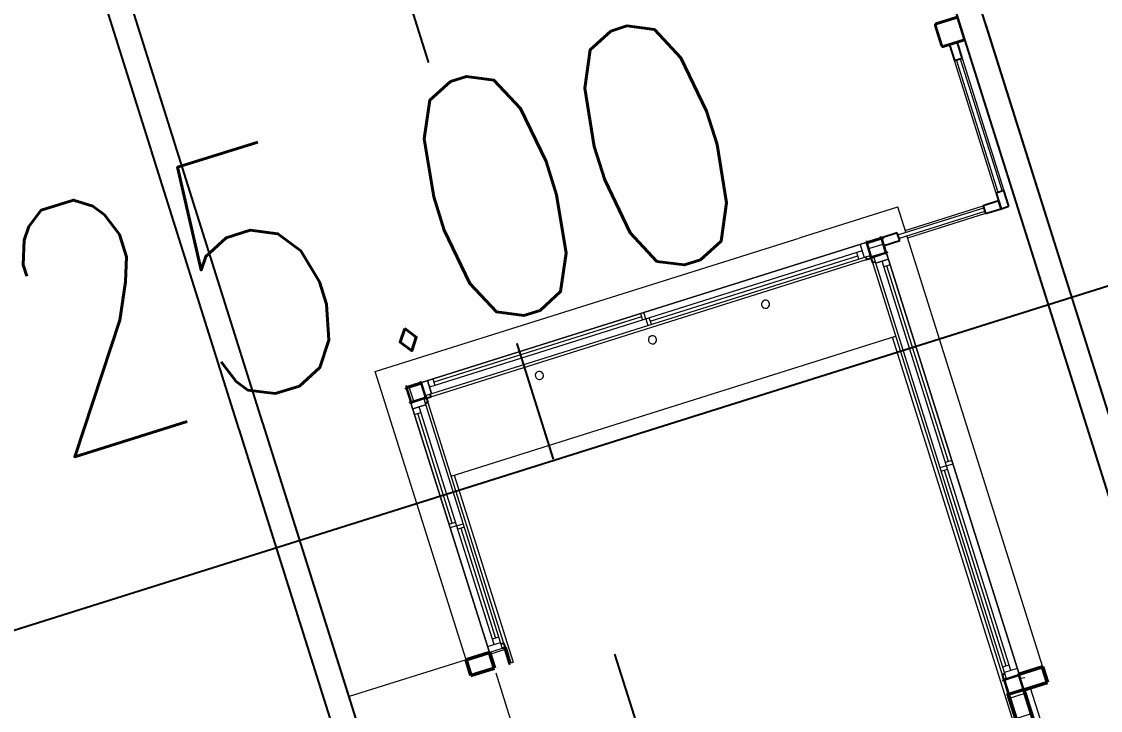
# Model space of a CAD drawing. Header units: metres. Extents: x 689715 to 690980, y 1005284 to 1006835.
# Drawn here: x 690792.26 to 690798.86, y 1005721.65 to 1005725.86 of the extents above; entities that cross this region are included whole.
import ezdxf

# ---------------------------------------------------------------- set-up
doc = ezdxf.new("R2010")
doc.units = ezdxf.units.M
doc.linetypes.add('CENTER', pattern=[2, 1.25, -0.25, 0.25, -0.25])
for name, color, linetype, lineweight in [('A-FLOR', 250, 'Continuous', 9), ('A-GENM', 13, 'Continuous', 9), ('A-GLAZ', 151, 'Continuous', 9), ('A-WALL', 250, 'Continuous', 9), ('A-WALL-PATT', 250, 'Continuous', 25), ('S-COLS', 6, 'Continuous', 25)]:
    doc.layers.add(name, color=color, linetype=linetype, lineweight=lineweight)
for name, color, linetype in [('C-CALLE-ACERA', 8, 'Continuous'), ('C-CALLE-DIM', 5, 'Continuous'), ('CALLES-CENTRO', 2, 'CENTER')]:
    doc.layers.add(name, color=color, linetype=linetype)
doc.styles.add('ESTANDAR 0.8', font='romans.shx', dxfattribs={"width": 0.8})
doc.dimstyles.new('RGIRO', dxfattribs={"dimtxt": 1.5, "dimasz": 1.5, "dimexe": 0.18, "dimexo": 0.06, "dimgap": 0.9, "dimtad": 1, "dimzin": 0, "dimdsep": 46, "dimtxsty": 'ESTANDAR 0.8', "dimcen": 0, "dimse1": 1, "dimse2": 1, "dimclrd": 9, "dimclre": 1, "dimclrt": 3, "dimadec": 0, "dimazin": 0, "dimtfac": 1, "dimtmove": 2, "dimatfit": 3, "dimfxl": 1, "dimtfill": 1, "dimtolj": 1, "dimtzin": 0, "dimarcsym": 2})

# ---------------------------------------------------------------- blocks, each defined once
blk = doc.blocks.new('*D192')
at = {"layer": 'C-CALLE-DIM', "color": 9, "lineweight": -2, "transparency": 16777216}
blk.add_line((690784.4248531511, 1005719.688426926), (690805.4083729223, 1005726.293513099), dxfattribs=at)
at = {"layer": 'C-CALLE-DIM', "color": 9, "transparency": 16777216}
for points in [[(690805.333310105, 1005726.531978135), (690805.4834357398, 1005726.055048062), (690806.839163139, 1005726.743890003)], [(690784.3497903338, 1005719.926891963), (690784.4999159685, 1005719.44996189), (690782.9940629344, 1005719.238050022)]]:
    blk.add_solid(points, dxfattribs=at)
at = {"layer": 'Defpoints', "color": 0, "transparency": 16777216}
for p in [(690806.839163139, 1005726.743890003), (690806.892043046, 1005726.575897255), (690783.0469428415, 1005719.070057275)]:
    blk.add_point(p, dxfattribs=at)
at = {"layer": 'C-CALLE-DIM', "color": 3, "transparency": 16777216, "insert": (690794.4211984421, 1005724.564839251), "char_height": 1.5, "attachment_point": 5, "rotation": 17.472695573194276, "style": 'ESTANDAR 0.8', "bg_fill": 3, "box_fill_scale": 1.1, "bg_fill_color": 256, "bg_fill_true_color": 13158600, "bg_fill_transparency": 0}
blk.add_mtext('\\A1;25.00', dxfattribs=at)
blk = doc.blocks.new('PV_VENTANA CORREDIZA - VENTANA DE 2_85 x 1_20-231412-PLANTA ARQUITECTONICA GARITAS FASE II y III')
at = {"layer": 'A-GLAZ'}
for p, q in [((1.425365830454672, 0.05), (-1.424634169545327, 0.05)), ((-1.424634169545327, 0.05), (-1.424634169545327, -0.03254999999902379)), ((-1.424634169545327, 0.05000000000097636), (1.425365830454673, 0.05000000000097636)), ((-1.386534169779908, -0.0325499999990238), (-1.386534169779908, 0.05000000000097635)), ((-1.386534169779908, 0.05000000000097636), (-1.386534169779908, -0.03254999999902379)), ((1.387265830467165, 0.008725000000971362), (-1.386534169779908, 0.008725000000971362)), ((-1.351609169545282, 0.05000000000097636), (-1.351609169545282, 0.008725000000971362)), ((-0.02185916954532734, 0.02936250000096875), (-1.351609169545282, 0.02936250000096875)), ((-0.02185916954532734, 0.05000000000097636), (-0.02185916954532734, 0.008725000000971362)), ((0.000365830454672653, 0.008725000000971362), (0.000365830454672653, 0.05000000000097636)), ((0.000365830454672653, 0.008725000000971362), (0.000365830454672653, -0.0325499999990238)), ((0.02259083045467268, -0.0325499999990238), (0.02259083045467268, 0.008725000000971362)), ((1.352340830454719, -0.0325499999990238), (1.352340830454719, 0.008725000000971362)), ((1.387265830467165, 0.05000000000097636), (1.387265830467165, -0.03254999999902379)), ((1.425365830454672, -0.03254999999902379), (1.425365830454672, 0.05)), ((-1.424634169545327, -0.03254999999902379), (1.425365830454672, -0.03254999999902379)), ((-1.424634169545327, -0.0325499999990238), (1.425365830454672, -0.0325499999990238)), ((-1.42463416929923, -0.03254999999902379), (1.425365830455645, -0.03254999999902379)), ((-1.396071869612577, -0.05), (1.396803530521923, -0.05)), ((0.02259083045467268, -0.0119124999990376), (1.352340830454719, -0.0119124999990376))]:
    blk.add_line(p, q, dxfattribs=at)
at = {"layer": 'A-GLAZ', "lineweight": 25}
for p, q in [((-1.424634169545327, -0.03254999999902417), (-1.424634169545327, -0.05)), ((-1.424634169545327, -0.05), (-1.396071869612577, -0.05)), ((-1.396071869612577, -0.05), (-1.396071869612577, -0.03254999999902417)), ((1.396803530521923, -0.03254999999902414), (1.396803530521923, -0.05)), ((1.396803530521923, -0.05), (1.425365830454672, -0.05)), ((1.425365830454672, -0.05), (1.425365830454672, -0.03254999999902415))]:
    blk.add_line(p, q, dxfattribs=at)
blk = doc.blocks.new('PV_VENTANA CORREDIZA - VENTANA DE 1_60 X 1_20-231457-PLANTA ARQUITECTONICA GARITAS FASE II y III')
at = {"layer": 'A-GLAZ', "lineweight": 25}
for p, q in [((-0.799634169545327, 0.05), (-0.7710718696125762, 0.05)), ((-0.799634169545327, 0.03254999999902417), (-0.799634169545327, 0.05)), ((-0.7710718696125762, 0.05), (-0.7710718696125762, 0.03254999999902417)), ((0.7718035305219217, 0.05), (0.8003658304546726, 0.05)), ((0.7718035305219217, 0.03254999999902417), (0.7718035305219217, 0.05)), ((0.8003658304546726, 0.05), (0.8003658304546726, 0.03254999999902417))]:
    blk.add_line(p, q, dxfattribs=at)
at = {"layer": 'A-GLAZ'}
for p, q in [((-0.7996341695453273, -0.05), (-0.7996341695453273, 0.03254999999902379)), ((-0.7996341695453273, 0.03254999999902379), (0.8003658304546724, 0.03254999999902379)), ((-0.7996341695453273, 0.0325499999990238), (0.8003658304546724, 0.0325499999990238)), ((-0.7996341692992297, 0.03254999999902379), (0.8003658304556447, 0.03254999999902379)), ((-0.771071869612576, 0.05), (0.7718035305219219, 0.05)), ((-0.7615341697799085, 0.0325499999990238), (-0.7615341697799085, -0.05000000000097635)), ((-0.7615341697799085, -0.05000000000097636), (-0.7615341697799085, 0.03254999999902379)), ((0.000365830454672653, -0.008725000000971362), (0.000365830454672653, 0.0325499999990238)), ((0.02259083045467268, 0.0325499999990238), (0.02259083045467268, -0.008725000000971362)), ((0.02259083045467268, 0.0119124999990376), (0.7273408304547184, 0.0119124999990376)), ((0.7273408304547184, 0.0325499999990238), (0.7273408304547184, -0.008725000000971362)), ((0.7622658304671645, -0.05000000000097636), (0.7622658304671645, 0.03254999999902379)), ((0.8003658304546724, 0.03254999999902379), (0.8003658304546724, -0.05)), ((0.8003658304546724, -0.05), (-0.7996341695453273, -0.05)), ((-0.7996341695453273, -0.05000000000097636), (0.8003658304546724, -0.05000000000097636)), ((0.7622658304671645, -0.008725000000971362), (-0.7615341697799086, -0.008725000000971362)), ((-0.7266091695452845, -0.05000000000097636), (-0.7266091695452845, -0.008725000000971362)), ((-0.02185916954532734, -0.02936250000096875), (-0.7266091695452845, -0.02936250000096875)), ((-0.02185916954532734, -0.05000000000097636), (-0.02185916954532734, -0.008725000000971362)), ((0.000365830454672653, -0.008725000000971362), (0.000365830454672653, -0.05000000000097636))]:
    blk.add_line(p, q, dxfattribs=at)
blk = doc.blocks.new('PV_VENTANA CORREDIZA - VENTANA DE 2_7 X 1_20-231463-PLANTA ARQUITECTONICA GARITAS FASE II y III')
at = {"layer": 'A-GLAZ'}
for p, q in [((1.350365830454672, 0.05), (-1.349634169545327, 0.05)), ((-1.349634169545327, 0.05), (-1.349634169545327, -0.03254999999902379)), ((-1.349634169545327, 0.05000000000097636), (1.350365830454673, 0.05000000000097636)), ((-1.311534169779909, -0.0325499999990238), (-1.311534169779909, 0.05000000000097635)), ((-1.311534169779909, 0.05000000000097636), (-1.311534169779909, -0.03254999999902379)), ((1.312265830467165, 0.008725000000971362), (-1.311534169779909, 0.008725000000971362)), ((-1.276609169545282, 0.05000000000097636), (-1.276609169545282, 0.008725000000971362)), ((-0.02185916954532734, 0.02936250000096875), (-1.276609169545282, 0.02936250000096875)), ((-0.02185916954532734, 0.05000000000097636), (-0.02185916954532734, 0.008725000000971362)), ((0.000365830454672653, 0.008725000000971362), (0.000365830454672653, 0.05000000000097636)), ((0.000365830454672653, 0.008725000000971362), (0.000365830454672653, -0.0325499999990238)), ((0.02259083045467268, -0.0325499999990238), (0.02259083045467268, 0.008725000000971362)), ((1.27734083045472, -0.0325499999990238), (1.27734083045472, 0.008725000000971362)), ((1.312265830467165, 0.05000000000097636), (1.312265830467165, -0.03254999999902379)), ((1.350365830454672, -0.03254999999902379), (1.350365830454672, 0.05)), ((-1.349634169545327, -0.03254999999902379), (1.350365830454672, -0.03254999999902379)), ((-1.349634169545327, -0.0325499999990238), (1.350365830454672, -0.0325499999990238)), ((-1.34963416929923, -0.03254999999902379), (1.350365830455645, -0.03254999999902379)), ((-1.321071869612577, -0.05), (1.321803530521922, -0.05)), ((0.02259083045467268, -0.0119124999990376), (1.27734083045472, -0.0119124999990376))]:
    blk.add_line(p, q, dxfattribs=at)
at = {"layer": 'A-GLAZ', "lineweight": 25}
for p, q in [((-1.349634169545327, -0.0325499999990236), (-1.349634169545327, -0.05)), ((-1.349634169545327, -0.05), (-1.321071869612577, -0.05)), ((-1.321071869612577, -0.05), (-1.321071869612577, -0.0325499999990236)), ((1.321803530521922, -0.0325499999990236), (1.321803530521922, -0.05)), ((1.321803530521922, -0.05), (1.350365830454672, -0.05)), ((1.350365830454672, -0.05), (1.350365830454672, -0.0325499999990236))]:
    blk.add_line(p, q, dxfattribs=at)
blk = doc.blocks.new('SHS-Square Hollow Section-Column - TUBO DE 4_-210019-PLANTA ARQUITECTONICA GARITAS FASE II y III')
at = {"layer": 'S-COLS', "lineweight": 18}
h = blk.add_hatch(dxfattribs=at)
h.set_pattern_fill('FP_11', color=256, style=0, pattern_type=2)
h.set_pattern_definition([(45, (447.542, 932.888), (-0.185969083452062, 0.185969083452062), []), (45, (447.542, 933.169), (-0.185969083452062, 0.185969083452062), [])])
h.paths.add_polyline_path([(-0.04000000000050202, -0.05000000000086359), (0.03999999999949279, -0.05000000000086359), (0.04707106781135765, -0.04707106781272639), (0.04999999999949484, -0.04000000000086153), (0.04999999999949484, 0.03999999999913977), (0.04707106781136198, 0.04707106781100463), (0.03999999999949712, 0.0499999999991375), (-0.04000000000050202, 0.0499999999991375), (-0.04707106781237121, 0.04707106781100463), (-0.05000000000050408, 0.03999999999913977), (-0.05000000000050408, -0.04000000000086153), (-0.04707106781237121, -0.04707106781272639)], flags=0)
h.paths.add_polyline_path([(-0.04000000000050202, -0.04500000000086473), (-0.04353553390643661, -0.04353553390679613), (-0.04500000000050521, -0.04000000000086153), (-0.04500000000050521, 0.03999999999913977), (-0.04353553390643661, 0.04353553390507004), (-0.04000000000050202, 0.04499999999913864), (0.03999999999949712, 0.04499999999913864), (0.04353553390542739, 0.04353553390507004), (0.04499999999949598, 0.03999999999913977), (0.04499999999949598, -0.0400000000008637), (0.04353553390542739, -0.04353553390679613), (0.03999999999949712, -0.04500000000086473), (0.02267766387197264, -0.04500000000086473)], flags=0)
at = {"layer": 'S-COLS'}
for p, q in [((-0.04999999999999846, 0.04000000000000181), (-0.04999999999999795, -0.03999999999999949)), ((-0.04499999999999999, -0.0399999999999985), (-0.04500000000000003, 0.03999999999999986)), ((0.04000000000000285, 0.05000000000000024), (-0.04, 0.04999999999999972)), ((-0.04000000000000004, 0.04499999999999991), (0.04000000000000301, 0.04500000000000037)), ((0.04500000000000019, 0.04000000000000321), (0.04499999999999998, -0.04000000000000165)), ((0.04000000000000153, -0.04500000000000009), (-0.0399999999999987, -0.04499999999999979))]:
    blk.add_line(p, q, dxfattribs=at)
for centre, radius, start, end in [((-0.04, 0.04000000000000178), 0.00999999999999793, 89.99999999999994, 179.9999999999999), ((-0.04, 0.03999999999999988), 0.005000000000000019, 90.00000000000072, 180.0000000000002), ((0.04000000000000277, 0.04000000000000317), 0.009999999999997207, 359.9999999999989, 89.99999999999926), ((0.04000000000000301, 0.04000000000000321), 0.00499999999999717, 2.798888119687895e-13, 90.00000000000006), ((-0.03999999999999817, -0.03999999999999952), 0.009999999999999783, 179.9999999999998, 269.9999999999993), ((-0.0399999999999987, -0.0399999999999985), 0.005000000000001303, 180, 269.9999999999998), ((0.04000000000000153, -0.04000000000000165), 0.004999999999998442, 269.9999999999995, 359.9999999999996), ((0.03999999999999736, -0.03999999999999734), 0.01000000000000216, 269.9999999999988, 359.9999999999992)]:
    blk.add_arc(centre, radius, start, end, dxfattribs=at)
blk = doc.blocks.new('SHS-Square Hollow Section-Column - TUBO DE 4_-210020-PLANTA ARQUITECTONICA GARITAS FASE II y III')
at = {"layer": 'S-COLS', "lineweight": 18}
h = blk.add_hatch(dxfattribs=at)
h.set_pattern_fill('FP_12', color=256, style=0, pattern_type=2)
h.set_pattern_definition([(45, (444.592, 932.888), (-0.185969083452062, 0.185969083452062), []), (45, (444.592, 933.169), (-0.185969083452062, 0.185969083452062), [])])
h.paths.add_polyline_path([(-0.03254999999929956, -0.05000000000084193), (0.03999999999947979, -0.05000000000084193), (0.04707106781134465, -0.04707106781270474), (0.04999999999948185, -0.04000000000083988), (0.04999999999948185, 0.03999999999916143), (0.04707106781134899, 0.0470710678110263), (0.03999999999948412, 0.04999999999915915), (-0.04000000000051501, 0.04999999999915915), (-0.04707106781238421, 0.0470710678110263), (-0.05000000000051708, 0.03999999999916143), (-0.05000000000051708, -0.04000000000083988), (-0.04707106781238421, -0.04707106781270474), (-0.04000000000051501, -0.05000000000084193)], flags=0)
h.paths.add_polyline_path([(-0.04000000000051501, -0.04500000000084307), (-0.04353553390644961, -0.04353553390677447), (-0.04500000000051821, -0.04000000000083988), (-0.04500000000051821, 0.03999999999916143), (-0.04353553390644961, 0.0435355339050917), (-0.04000000000051501, 0.0449999999991603), (0.03999999999948412, 0.0449999999991603), (0.04353553390541439, 0.0435355339050917), (0.04499999999948299, 0.03999999999916143), (0.04499999999948299, -0.04000000000084204), (0.04353553390541439, -0.04353553390677447), (0.03999999999948412, -0.04500000000084307), (-0.03254999999929956, -0.04500000000084307)], flags=0)
at = {"layer": 'S-COLS'}
for p, q in [((-0.04499999999999999, -0.0399999999999985), (-0.04500000000000003, 0.03999999999999986)), ((0.04000000000000285, 0.05000000000000024), (-0.04, 0.04999999999999972)), ((-0.04000000000000004, 0.04499999999999991), (0.04000000000000301, 0.04500000000000037)), ((0.04500000000000019, 0.04000000000000321), (0.04499999999999998, -0.04000000000000165)), ((0.04999999999999983, -0.03999999999999735), (0.04999999999999996, 0.04000000000000304)), ((0.04000000000000153, -0.04500000000000009), (-0.0399999999999987, -0.04499999999999979))]:
    blk.add_line(p, q, dxfattribs=at)
for centre, radius, start, end in [((-0.04, 0.04000000000000178), 0.00999999999999793, 89.99999999999994, 179.9999999999999), ((-0.04, 0.03999999999999988), 0.005000000000000019, 90.00000000000072, 180.0000000000002), ((0.04000000000000277, 0.04000000000000317), 0.009999999999997207, 359.9999999999989, 89.99999999999926), ((0.04000000000000301, 0.04000000000000321), 0.00499999999999717, 3.62583233686841e-13, 90.00000000000006), ((-0.03999999999999817, -0.03999999999999952), 0.00999999999999979, 179.9999999999997, 269.9999999999994), ((-0.0399999999999987, -0.0399999999999985), 0.005000000000001303, 180, 269.9999999999998), ((0.04000000000000153, -0.04000000000000165), 0.004999999999998442, 269.9999999999995, 359.9999999999996), ((0.03999999999999736, -0.03999999999999734), 0.01000000000000216, 269.9999999999988, 359.9999999999992)]:
    blk.add_arc(centre, radius, start, end, dxfattribs=at)
blk = doc.blocks.new('SHS-Square Hollow Section-Column - TUBO DE 4_-V2-PLANTA ARQUITECTONICA GARITAS FASE II y III')
at = {"layer": 'S-COLS', "lineweight": 18}
h = blk.add_hatch(dxfattribs=at)
h.set_pattern_fill('FP_13', color=256, style=0, pattern_type=2)
h.set_pattern_definition([(45, (444.592, 935.688), (-0.185969083452062, 0.185969083452062), []), (45, (444.592, 935.9689999999999), (-0.185969083452062, 0.185969083452062), [])])
h.paths.add_polyline_path([(-0.04000000000049336, -0.05000000000080945), (0.03999999999950145, -0.05000000000080945), (0.04707106781136632, -0.04707106781267442), (0.04999999999950351, -0.04000000000080739), (0.04999999999950351, 0.03999999999919175), (0.04707106781137065, 0.04707106781105878), (0.03999999999950579, 0.04999999999919164), (-0.04000000000049336, 0.04999999999919164), (-0.04707106781236255, 0.04707106781105878), (-0.05000000000049542, 0.03999999999919175), (-0.05000000000049542, -0.04000000000080739), (-0.04707106781236255, -0.04707106781267442)], flags=0)
h.paths.add_polyline_path([(-0.04000000000049336, -0.04500000000081059), (-0.04353553390642795, -0.04353553390674199), (-0.04500000000049655, -0.04000000000080739), (-0.04500000000049655, 0.03999999999919175), (-0.04353553390642795, 0.04353553390512419), (-0.04000000000049336, 0.04499999999919278), (0.03999999999950579, 0.04499999999919278), (0.04353553390543605, 0.04353553390512419), (0.04499999999950464, 0.03999999999919175), (0.04499999999950464, -0.04000000000080955), (0.04353553390543605, -0.04353553390674199), (0.03999999999950579, -0.04500000000081059)], flags=0)
at = {"layer": 'S-COLS'}
for p, q in [((-0.04999999999999846, 0.04000000000000181), (-0.04999999999999795, -0.03999999999999949)), ((-0.04499999999999999, -0.0399999999999985), (-0.04500000000000003, 0.03999999999999986)), ((-0.04000000000000004, 0.04499999999999991), (0.04000000000000301, 0.04500000000000037)), ((0.04500000000000019, 0.04000000000000321), (0.04499999999999998, -0.04000000000000165)), ((0.04999999999999983, -0.03999999999999735), (0.04999999999999996, 0.04000000000000304)), ((0.04000000000000153, -0.04500000000000009), (-0.0399999999999987, -0.04499999999999979)), ((-0.03999999999999816, -0.04999999999999982), (0.03999999999999723, -0.04999999999999951))]:
    blk.add_line(p, q, dxfattribs=at)
for centre, radius, start, end in [((-0.04, 0.04000000000000178), 0.00999999999999793, 89.99999999999994, 179.9999999999999), ((-0.04, 0.03999999999999988), 0.005000000000000019, 90.00000000000072, 180.0000000000002), ((0.04000000000000277, 0.04000000000000317), 0.009999999999997207, 359.9999999999989, 89.99999999999926), ((0.04000000000000301, 0.04000000000000321), 0.00499999999999717, 3.62583233686841e-13, 90.00000000000006), ((-0.03999999999999817, -0.03999999999999952), 0.00999999999999979, 179.9999999999997, 269.9999999999994), ((-0.0399999999999987, -0.0399999999999985), 0.005000000000001303, 180, 269.9999999999998), ((0.04000000000000153, -0.04000000000000165), 0.004999999999998442, 269.9999999999995, 359.9999999999996), ((0.03999999999999736, -0.03999999999999734), 0.01000000000000216, 269.9999999999988, 359.9999999999992)]:
    blk.add_arc(centre, radius, start, end, dxfattribs=at)
blk = doc.blocks.new('SHS-Square Hollow Section-Column - TUBO DE 6_-V13-PLANTA ARQUITECTONICA GARITAS FASE II y III')
at = {"layer": 'S-COLS', "lineweight": 18}
h = blk.add_hatch(dxfattribs=at)
h.set_pattern_fill('FP_25', color=256, style=0, pattern_type=2)
h.set_pattern_definition([(45, (443.767, 931.763), (-0.185969083452062, 0.185969083452062), []), (45, (443.767, 932.044), (-0.185969083452062, 0.185969083452062), [])])
h.paths.add_polyline_path([(-0.0650000000004357, -0.07500000000084708), (0.06499999999956074, -0.07500000000084708), (0.07207106781142994, -0.07207106781271205), (0.07499999999956279, -0.06500000000084502), (0.07499999999956279, 0.06499999999915575), (0.07207106781142994, 0.07207106781101845), (0.06499999999956507, 0.07499999999915348), (-0.0650000000004357, 0.07499999999915131), (-0.07207106781230056, 0.07207106781101845), (-0.07500000000043343, 0.06499999999915575), (-0.07500000000043343, -0.06500000000084719), (-0.07207106781230056, -0.07207106781271205)], flags=0)
h.paths.add_polyline_path([(0.06499999999956507, -0.07000000000084605), (-0.0650000000004357, -0.07000000000084605), (-0.0685355339063703, -0.06853553390677962), (-0.07000000000043889, -0.06500000000084502), (-0.07000000000043889, 0.06499999999915358), (-0.0685355339063703, 0.06853553390508602), (-0.0650000000004357, 0.06999999999915245), (0.06499999999956507, 0.06999999999915245), (0.06853553390549534, 0.06853553390508602), (0.06999999999956394, 0.06499999999915575), (0.06999999999956394, -0.06500000000084935), (0.06853553390549534, -0.06853553390677962)], flags=0)
at = {"layer": 'S-COLS'}
for p, q in [((0.06500000000000282, 0.07500000000000022), (-0.06499999999999996, 0.0749999999999997)), ((-0.06499999999999999, 0.06999999999999987), (0.06500000000000296, 0.07000000000000033)), ((-0.0749999999999984, 0.0650000000000018), (-0.0749999999999979, -0.06499999999999947)), ((-0.06999999999999995, -0.06499999999999845), (-0.06999999999999998, 0.06499999999999984)), ((0.07000000000000013, 0.06500000000000317), (0.06999999999999995, -0.06500000000000156)), ((0.0749999999999998, -0.06499999999999732), (0.07499999999999993, 0.065000000000003)), ((0.0650000000000015, -0.07000000000000005), (-0.06499999999999866, -0.06999999999999973)), ((-0.06499999999999811, -0.07499999999999978), (0.06499999999999721, -0.07499999999999948))]:
    blk.add_line(p, q, dxfattribs=at)
for centre, radius, start, end in [((-0.06499999999999996, 0.06500000000000176), 0.009999999999997927, 89.99999999999993, 179.9999999999999), ((-0.06499999999999996, 0.06499999999999985), 0.005000000000000012, 90.00000000000072, 180.0000000000002), ((0.06500000000000272, 0.06500000000000314), 0.009999999999997207, 359.9999999999988, 89.99999999999908), ((0.06500000000000296, 0.06500000000000317), 0.004999999999997176, 3.943887805014761e-13, 90.00000000000007), ((-0.06499999999999813, -0.0649999999999995), 0.009999999999999773, 179.9999999999998, 269.9999999999994), ((-0.06499999999999866, -0.06499999999999843), 0.005000000000001309, 180, 269.9999999999998), ((0.0650000000000015, -0.0650000000000016), 0.004999999999998443, 269.9999999999999, 5.53416514574652e-13), ((0.06499999999999735, -0.06499999999999732), 0.01000000000000216, 269.9999999999988, 359.9999999999992)]:
    blk.add_arc(centre, radius, start, end, dxfattribs=at)
blk = doc.blocks.new('VERJAS - VERJAS 0_75-129898-PLANTA ARQUITECTONICA GARITAS FASE II y III')
at = {"layer": 'A-GENM', "lineweight": 25}
for p, q in [((-0.2749999999999895, 0), (-0.3749999999999667, 0)), ((-0.3749999999999667, 0), (-0.3749999999999667, -0.00999999999984646)), ((-0.2749999999999895, -0.05000000000002328), (-0.2749999999999895, 0)), ((0.3749999999999667, 0), (0.2749999999999895, 0)), ((0.2749999999999895, 0), (0.2749999999999895, -0.05000000000002328)), ((0.3749999999999667, -0.05000000000002328), (0.3749999999999667, 0)), ((-0.3749999999999667, -0.05000000000002328), (-0.2749999999999895, -0.05000000000002328)), ((0.2749999999999895, -0.05000000000002328), (0.3749999999999667, -0.05000000000002328))]:
    blk.add_line(p, q, dxfattribs=at)
at = {"layer": 'A-GENM'}
for p, q in [((-0.2250000000001298, 0), (0.2749999999999987, 0)), ((-0.2749999999999936, -0.0125), (0.2749999999999987, -0.0125)), ((0.2749999999999987, -0.03749999999999999), (-0.2749999999999936, -0.03749999999999999)), ((0.2749999999999987, -0.05), (-0.2250000000001297, -0.05))]:
    blk.add_line(p, q, dxfattribs=at)
blk = doc.blocks.new('VERJAS - VERJAS 1_05-130241-PLANTA ARQUITECTONICA GARITAS FASE II y III')
at = {"layer": 'A-GENM', "lineweight": 25}
for p, q in [((-0.4250000000000593, 0), (-0.5249999999999673, 0)), ((-0.5249999999999673, 0), (-0.5249999999999673, -0.05000000000002328)), ((-0.4250000000000593, -0.05000000000002328), (-0.4250000000000593, 0)), ((0.5249999999999673, 0), (0.4250000000000593, 0)), ((0.4250000000000593, 0), (0.4250000000000593, -0.05000000000002328)), ((-0.5249999999999673, -0.05000000000002328), (-0.4250000000000593, -0.05000000000002328)), ((0.4250000000000593, -0.05000000000002328), (0.5249999999999673, -0.05000000000002328))]:
    blk.add_line(p, q, dxfattribs=at)
at = {"layer": 'A-GENM'}
for p, q in [((-0.4249999999999936, 0), (0.4249999999999988, 0)), ((-0.4249999999999936, -0.0125), (0.4249999999999988, -0.0125)), ((0.4249999999999988, -0.03749999999999999), (-0.4249999999999936, -0.03749999999999999)), ((0.4249999999999988, -0.05), (-0.4249999999999936, -0.05))]:
    blk.add_line(p, q, dxfattribs=at)
blk = doc.blocks.new('A$Cdfa76275')
at = {"layer": 'A-WALL-PATT', "lineweight": 18}
h = blk.add_hatch(dxfattribs=at)
h.set_pattern_fill('FP_2', color=1, angle=-270, style=0, pattern_type=2)
h.set_pattern_definition([(270, (-0.02496825240086764, -3.849851573817432), (0.131, 1.387778780781446e-17), [])])
h.paths.add_polyline_path([(-1.400000012712553, -3.949999983189628), (-1.400000012596138, -3.939999983180314), (-1.40292894479353, -3.947071050992236), (-1.410000012663659, -3.949999983189628), (-1.40292894479353, -3.949999983189628)], flags=0)
h.paths.add_polyline_path([(-1.500000012572855, -3.949999983189628), (-1.490000012621749, -3.949999983189628), (-1.497071080491878, -3.947071050992236), (-1.50000001268927, -3.939999983180314), (-1.500000012631062, -3.947071050992236)], flags=0)
h.paths.add_polyline_path([(-1.490000012563542, -3.944999983301386), (-1.410000012547243, -3.944999983301386), (-1.406464478757698, -3.94353551696986), (-1.405000012542587, -3.939999983180314), (-1.405000012600794, -3.859999983105808), (-1.40646447869949, -3.856464449316263), (-1.410000012605451, -3.854999983217567), (-1.490000012621749, -3.854999983217567), (-1.49353554652771, -3.856464449316263), (-1.495000012626406, -3.859999983105808), (-1.495000012626406, -3.939999983180314), (-1.493535546469502, -3.94353551696986)], flags=0)
h.paths.add_polyline_path([(-1.400000012596138, -3.859999983105808), (-1.400000012654345, -3.849999983329326), (-1.410000012663659, -3.849999983329326), (-1.402928944677114, -3.852928915293887), (-1.401464478753041, -3.856464449316263)], flags=0)
h.paths.add_polyline_path([(-1.50000001268927, -3.859999983105808), (-1.497071080491878, -3.852928915293887), (-1.490000012679957, -3.849999983329326), (-1.500000012631062, -3.849999983096495), (-1.500000012572855, -3.856464449316263)], flags=0)
h = blk.add_hatch(dxfattribs=at)
h.set_pattern_fill('FP_5', color=1, angle=90.0000000000005, style=0, pattern_type=2)
h.set_pattern_definition([(180.0000000000005, (1.550031747668982, -7.949851573677734), (1.096345236817342e-15, -0.131), [])])
h.paths.add_polyline_path([(1.449999987264164, -11.04999998304993), (1.549999987357296, -11.04999998328276), (1.549999987357296, -9.339999983320013), (1.547071055101696, -9.347071050899103), (1.53999998740619, -9.349999983096495), (1.459999987389892, -9.349999983096495), (1.452928919577971, -9.347071050899103), (1.449999987380579, -9.339999983087182), (1.449999987322371, -9.349999983096495)], flags=0)
h.paths.add_polyline_path([(1.511249987350311, -9.344999983208254), (1.53999998740619, -9.344999983208254), (1.543535521312151, -9.343535517109558), (1.544999987410847, -9.339999983087182), (1.544999987352639, -9.259999983245507), (1.543535521370359, -9.256464449223131), (1.539999987464398, -9.254999983124435), (1.4599999874481, -9.254999983124435), (1.456464453425724, -9.256464449223131), (1.454999987443443, -9.259999983245507), (1.454999987443443, -9.339999983320013), (1.456464453483932, -9.343535517109558), (1.459999987273477, -9.344999983208254), (1.467449987423606, -9.344999983208254)], flags=0)
h.paths.add_polyline_path([(1.449999987380579, -9.259999983245507), (1.452928919577971, -9.252928915433586), (1.459999987273477, -9.249999983236194), (1.539999987289775, -9.249999983236194), (1.547071055159904, -9.252928915433586), (1.549999987357296, -9.259999983245507), (1.549999987299088, -6.73999998322688), (1.547071055218112, -6.747071051038802), (1.539999987347983, -6.749999983236194), (1.459999987273477, -6.749999983236194), (1.452928919577971, -6.747071051038802), (1.449999987380579, -6.73999998322688), (1.449999987380579, -9.256464449223131)], flags=0)
h.paths.add_polyline_path([(1.459999987389892, -6.744999983115122), (1.539999987347983, -6.744999983115122), (1.543535521253943, -6.743535517016426), (1.544999987352639, -6.73999998322688), (1.544999987352639, -6.659999983152375), (1.543535521195736, -6.656464449362829), (1.539999987289775, -6.654999983264133), (1.459999987273477, -6.654999983264133), (1.456464453483932, -6.656464449129999), (1.454999987385236, -6.659999983152375), (1.454999987385236, -6.73999998299405), (1.456464453483932, -6.743535517249256)], flags=0)
h.paths.add_polyline_path([(1.549999987415504, -6.659999983152375), (1.549999987357296, -6.649999983143061), (1.539999987347983, -6.649999983143061), (1.547071055218112, -6.652928915340453), (1.5485355212586, -6.656464449129999)], flags=0)
h.paths.add_polyline_path([(1.449999987380579, -6.659999983152375), (1.452928919577971, -6.652928915340453), (1.459999987389892, -6.649999983143061), (1.449999987380579, -6.649999983143061), (1.449999987438787, -6.656464449362829)], flags=0)
h.paths.add_polyline_path([(1.547071055159904, -3.949999983189628), (1.549999987473711, -3.949999983189628), (1.549999987357296, -3.939999983180314), (1.547071055159904, -3.947071050992236), (1.539999987347983, -3.949999983422458), (1.544999987352639, -3.949999983189628)], flags=0)
h.paths.add_polyline_path([(1.456464453425724, -3.949999983189628), (1.459999987389892, -3.949999983189628), (1.452928919694386, -3.947071050992236), (1.449999987322371, -3.939999983180314), (1.449999987380579, -3.949999983189628), (1.454142122995108, -3.949999983189628)], flags=0)
h.paths.add_polyline_path([(1.459999987331685, -3.944999983068556), (1.539999987289775, -3.944999983068556), (1.543535521253943, -3.94353551696986), (1.544999987352639, -3.939999983180314), (1.544999987352639, -3.859999983105808), (1.543535521312151, -3.856464449316263), (1.539999987347983, -3.854999983217567), (1.459999987273477, -3.854999983217567), (1.456464453483932, -3.856464449316263), (1.454999987385236, -3.859999983105808), (1.454999987385236, -3.939999983180314), (1.456464453425724, -3.94353551720269)], flags=0)
h.paths.add_polyline_path([(1.449999987322371, -3.859999983105808), (1.452928919519763, -3.852928915293887), (1.459999987389892, -3.849999983329326), (1.449999987380579, -3.849999983096495), (1.449999987380579, -3.856464449316263)], flags=0)
h.paths.add_polyline_path([(1.549999987357296, -3.859999983338639), (1.549999987473711, -3.849999983096495), (1.539999987347983, -3.849999983329326), (1.547071055159904, -3.852928915526718), (1.548535521316808, -3.856464449316263)], flags=0)
h = blk.add_hatch(dxfattribs=at)
h.set_pattern_fill('FP_3', color=1, angle=90, style=0, pattern_type=2)
h.set_pattern_definition([(3.180554681463517e-15, (-1.499968252377585, -8.049851574003696), (-6.938893903907228e-18, 0.131), [])])
h.paths.add_polyline_path([(-1.40292894479353, -12.14999998314306), (-1.400000012596138, -12.14999998314306), (-1.400000012596138, -12.13999998336658), (-1.40292894479353, -12.1470710511785), (-1.410000012663659, -12.14999998314306), (-1.40500001271721, -12.14999998337589)], flags=0)
h.paths.add_polyline_path([(-1.493535546585917, -12.14999998314306), (-1.490000012679957, -12.14999998314306), (-1.497071080375463, -12.14707105094567), (-1.50000001268927, -12.13999998313375), (-1.50000001268927, -12.14999998314306), (-1.495857877074741, -12.14999998314306)], flags=0)
h.paths.add_polyline_path([(-1.490000012679957, -12.14499998325482), (-1.410000012605451, -12.14499998325482), (-1.406464478815906, -12.14353551715612), (-1.405000012600794, -12.13999998313375), (-1.405000012600794, -12.05999998329207), (-1.40646447869949, -12.0564644492697), (-1.410000012663659, -12.054999983171), (-1.490000012679957, -12.054999983171), (-1.493535546585917, -12.0564644492697), (-1.495000012684613, -12.05999998329207), (-1.495000012626406, -12.13999998336658), (-1.493535546585917, -12.14353551715612)], flags=0)
h.paths.add_polyline_path([(-1.400000012596138, -12.05999998305924), (-1.400000012654345, -9.339999983087182), (-1.402928944851737, -9.347071050899103), (-1.410000012721866, -9.349999983096495), (-1.490000012679957, -9.349999983096495), (-1.497071080375463, -9.347071050899103), (-1.500000012631062, -9.339999983087182), (-1.50000001268927, -12.05999998329207), (-1.497071080491878, -12.05292891524732), (-1.490000012679957, -12.04999998304993), (-1.410000012663659, -12.04999998304993), (-1.402928944851737, -12.05292891524732), (-1.401464478811249, -12.0564644492697)], flags=0)
h.paths.add_polyline_path([(-1.490000012563542, -9.344999983208254), (-1.410000012605451, -9.344999983208254), (-1.406464478815906, -9.343535517109558), (-1.405000012600794, -9.339999983087182), (-1.405000012600794, -9.259999983245507), (-1.406464478757698, -9.256464449223131), (-1.410000012663659, -9.254999983357266), (-1.490000012679957, -9.254999983357266), (-1.493535546585917, -9.256464449223131), (-1.495000012568198, -9.259999983012676), (-1.495000012568198, -9.339999983087182), (-1.49353554652771, -9.343535517109558)], flags=0)
h.paths.add_polyline_path([(-1.500000012631062, -9.259999983245507), (-1.497071080491878, -9.252928915433586), (-1.490000012679957, -9.249999983236194), (-1.410000012605451, -9.249999983003363), (-1.40292894479353, -9.252928915200755), (-1.400000012712553, -9.259999983245507), (-1.40000001253793, -7.949999983189628), (-1.500000012631062, -7.949999983189628), (-1.50000001268927, -9.256464449223131)], flags=0)
h.paths.add_polyline_path([(-1.50000001268927, -7.349999983096495), (-1.400000012596138, -7.349999983096495), (-1.400000012596138, -6.73999998322688), (-1.40292894479353, -6.747071051038802), (-1.410000012605451, -6.749999983236194), (-1.490000012563542, -6.749999983236194), (-1.49707108043367, -6.747071051038802), (-1.500000012631062, -6.73999998322688), (-1.500000012631062, -6.972391431685537)], flags=0)
h.paths.add_polyline_path([(-1.427322348812595, -6.744999983115122), (-1.410000012663659, -6.744999983115122), (-1.40646447869949, -6.743535517016426), (-1.405000012600794, -6.73999998322688), (-1.405000012600794, -6.659999983152375), (-1.40646447869949, -6.656464449129999), (-1.410000012605451, -6.654999983031303), (-1.490000012679957, -6.654999983031303), (-1.493535546469502, -6.656464449362829), (-1.495000012568198, -6.659999983152375), (-1.495000012684613, -6.73999998322688), (-1.493535546585917, -6.743535517249256), (-1.490000012621749, -6.744999983347952), (-1.436666679335758, -6.744999983115122)], flags=0)
h.paths.add_polyline_path([(-1.400000012596138, -6.659999983385205), (-1.400000012654345, -6.649999983143061), (-1.410000012605451, -6.649999983143061), (-1.402928944909945, -6.652928915340453), (-1.401464478753041, -6.656464449129999)], flags=0)
h.paths.add_polyline_path([(-1.50000001268927, -6.659999983152375), (-1.497071080491878, -6.652928915340453), (-1.490000012563542, -6.649999983143061), (-1.50000001268927, -6.649999983143061), (-1.50000001268927, -6.656464449129999)], flags=0)
h.paths.add_polyline_path([(-1.400000012712553, -5.649999983143061), (-1.400000012596138, -5.54999998328276), (-1.500000012631062, -5.54999998328276), (-1.500000012514647, -5.649999983143061), (-1.410000012547243, -5.649999983143061)], flags=0)
h = blk.add_hatch(dxfattribs=at)
h.set_pattern_fill('FP_29', color=1, style=0, pattern_type=2)
h.set_pattern_definition([(49.99999999999999, (446.0920317476266, 928.9881484261714), (0.546432052011681, -0.04730763716677808), [0.057, -0.6289999999999999]), (355, (446.0920317476266, 928.9881484261714), (-0.1054286507800367, 0.573370560453448), [0.04599999999999999, -0.5029999999999999]), (100.451, (446.1380317476578, 928.9841484259814), (0.4409546741605298, 0.5257080704497326), [0.04899999999999999, -0.5339999999999999]), (46.184, (446.0920317476848, 929.1401484261733), (0.8131228007096704, -0.126060743160041), [0.08599999999999997, -0.9429999999999997]), (96.63599999999998, (446.1600317477132, 929.1301484263968), (0.7119945395432805, 0.7422518276572663), [0.07299999999999997, -0.8009999999999997]), (351.1839999999999, (446.0920317476848, 929.1401484261733), (0.7122292103225728, 0.7426160191938256), [0.06899999999999999, -0.7539999999999999]), (21, (446.1680317476857, 929.102148426231), (0.4549850436924584, -0.306291707390474), [0.057, -0.629]), (325.9999999999999, (446.1680317476857, 929.102148426231), (0.1857655880045283, 0.5525940158138991), [0.046, -0.503]), (71.45100000000001, (446.206031747628, 929.0771484263241), (0.6405359779711998, 0.2460155704919481), [0.04899999999999999, -0.5339999999999999]), (37.50000000000001, (446.0920317476266, 928.9881484261714), (0.009206001041470874, 0.2541166061964948), [0.025, -0.472, 0.025, -0.4849999999999999, -0.5049999999999999]), (37.50000000000001, (446.0920317476266, 928.9881484261714), (0.009206001041470874, 0.2541166061964948), [-1.007, 0.025, -0.4799999999999999]), (7.499999999999995, (446.0920317476266, 928.9881484261714), (0.2004607527231129, 0.3007382360420487), [0.02499999999999999, -0.266, 0.02499999999999999, -0.4599999999999999, -0.1919999999999999]), (7.499999999999995, (446.0920317476266, 928.9881484261714), (0.2004607527231129, 0.3007382360420487), [-0.7759999999999997, 0.02499999999999999, -0.167]), (327.4999999999999, (445.9220317477011, 928.9881484261714), (0.4064829090288878, -0.01707760719225332), [0.025, -0.165, 0.025, -0.5689999999999998, -0.7889999999999999]), (327.4999999999999, (445.9220317477011, 928.9881484261714), (0.4064829090288878, -0.01707760719225332), [-0.7849999999999999, 0.025, -0.7639999999999999]), (317.4999999999999, (445.846031747642, 928.9881484261714), (0.4439986588707693, 0.07600783460248192), [0.025, -0.223, 0.025, -0.37, -0.56]), (317.4999999999999, (445.846031747642, 928.9881484261714), (0.4439986588707693, 0.07600783460248192), [-0.642, 0.025, -0.535])])
h.paths.add_polyline_path([(1.699999987380579, -6.749999983236194), (1.699999987380579, -6.649999983143061), (1.549999987357296, -6.649999983143061), (1.550624987343326, -6.749999983003363)], flags=0)
at = {"layer": 'A-FLOR', "color": 1}
for p, q in [((-2.550000004412141, -10.24999998323619), (-2.550000004353933, 0)), ((-2.400000010617077, 2.328306436538696e-10), (-2.40000001055887, -5.549999983049929)), ((2.550000004353933, -2.799999983049929), (2.550000004353933, -15.62132029561326)), ((2.400000010500662, -15.62132029538043), (2.400000010500662, -2.839999983320013)), ((-1.400000012596138, -4.449999983189628), (1.449999987264164, -4.449999983189628)), ((-1.650000012654345, -5.54999998328276), (-2.400000012712553, -5.549999983049929)), ((-2.400000012712553, -5.549999983049929), (-2.400000012596138, -6.749999983236194)), ((-1.50000001268927, -5.679999983403832), (-1.50000001268927, -6.619999983115122))]:
    blk.add_line(p, q, dxfattribs=at)
for centre, radius, start, end in [((-0.7000000127009116, -4.024999983143061), 0.02499999999998636, 63.10840739478874, 243.1084073947887), ((-0.7000000127009116, -4.024999983143061), 0.02499999999998636, 243.1084073947887, 63.10840739478874), ((0.02499998733401299, -4.024999983375892), 0.02499999999993566, 63.10840739478874, 243.1084073947887), ((0.02499998733401299, -4.024999983375892), 0.02499999999998636, 243.1084073947887, 63.10840739478874), ((0.7499999873107299, -4.024999983143061), 0.02499999999998636, 63.10840739478874, 243.1084073947887), ((0.7499999873107299, -4.024999983143061), 0.02499999999993566, 243.1084073947887, 63.10840739478874)]:
    blk.add_arc(centre, radius, start, end, dxfattribs=at)
at = {"layer": 'A-WALL', "color": 1}
for p, q in [((-1.650000012712553, -3.699999983189628), (1.699999987380579, -3.699999983189628)), ((-1.650000012654345, -5.54999998328276), (-1.650000012712553, -3.699999983189628)), ((1.699999987438787, -3.862499983049929), (1.699999987380579, -3.699999983189628)), ((1.699999987380579, -3.887499983189628), (1.699999987380579, -6.649999983143061)), ((-1.380000012577511, -4.449999983189628), (-1.380000012577511, -5.649999983143061)), ((1.429999987245537, -8.599999983329326), (1.429999987478368, -4.449999983189628)), ((-1.400000012712553, -5.649999983143061), (-1.380000012577511, -5.649999983143061)), ((1.589999987278134, -6.749999983236194), (1.589999987394549, -10.94999998318963))]:
    blk.add_line(p, q, dxfattribs=at)
at = {"layer": 'A-WALL', "color": 1, "lineweight": 50}
for p, q in [((-1.490000012679957, -3.849999983329326), (-1.500000012631062, -3.849999983096495)), ((-1.500000012631062, -3.849999983096495), (-1.50000001268927, -3.859999983105808)), ((-1.400000012654345, -3.849999983329326), (-1.410000012663659, -3.849999983329326)), ((1.459999987389892, -3.849999983329326), (1.449999987380579, -3.849999983096495)), ((1.549999987473711, -3.849999983096495), (1.539999987347983, -3.849999983329326)), ((1.549999987357296, -3.859999983338639), (1.549999987473711, -3.849999983096495)), ((-1.50000001268927, -3.939999983180314), (-1.500000012572855, -3.949999983189628)), ((1.549999987473711, -3.949999983189628), (1.549999987357296, -3.939999983180314)), ((-1.650000012654345, -5.54999998328276), (-1.650000012596138, -5.649999983143061)), ((-1.500000012631062, -5.54999998328276), (-1.650000012654345, -5.54999998328276)), ((-1.500000012631062, -5.54999998328276), (-1.500000012514647, -5.649999983143061)), ((-1.400000012712553, -5.649999983143061), (-1.400000012596138, -5.54999998328276)), ((-1.650000012596138, -5.649999983143061), (-1.500000012514647, -5.649999983143061)), ((-1.410000012547243, -5.649999983143061), (-1.400000012712553, -5.649999983143061)), ((1.449999987380579, -6.649999983143061), (1.449999987380579, -6.659999983152375)), ((1.549999987415504, -6.659999983152375), (1.549999987357296, -6.649999983143061)), ((1.699999987380579, -6.649999983143061), (1.549999987357296, -6.649999983143061)), ((1.699999987380579, -6.749999983236194), (1.699999987380579, -6.649999983143061)), ((1.449999987380579, -6.73999998322688), (1.449999987380579, -8.609999983105808)), ((1.549999987299088, -6.73999998322688), (1.549999987357296, -9.259999983245507)), ((1.549999987357296, -6.749999983236194), (1.699999987380579, -6.749999983236194))]:
    blk.add_line(p, q, dxfattribs=at)
at = {"layer": 'A-GENM', "color": 1, "rotation": 90}
blk.add_blockref('VERJAS - VERJAS 1_05-130241-PLANTA ARQUITECTONICA GARITAS FASE II y III', (2.300000012619421, -3.374999983003363), dxfattribs=at)
at = {"layer": 'A-GENM', "color": 1}
blk.add_blockref('VERJAS - VERJAS 0_75-129898-PLANTA ARQUITECTONICA GARITAS FASE II y III', (1.924999987357296, -3.849999983096495), dxfattribs=at)
at = {"layer": 'A-GLAZ', "color": 1}
blk.add_blockref('PV_VENTANA CORREDIZA - VENTANA DE 2_85 x 1_20-231412-PLANTA ARQUITECTONICA GARITAS FASE II y III', (0.02463415695820004, -3.899999983143061), dxfattribs=at)
at = {"layer": 'A-GLAZ', "color": 1, "rotation": 270}
for name, p in [('PV_VENTANA CORREDIZA - VENTANA DE 1_60 X 1_20-231457-PLANTA ARQUITECTONICA GARITAS FASE II y III', (-1.450000012642704, -4.749634152743965)), ('PV_VENTANA CORREDIZA - VENTANA DE 2_7 X 1_20-231463-PLANTA ARQUITECTONICA GARITAS FASE II y III', (1.499999987427145, -5.299634152790532))]:
    blk.add_blockref(name, p, dxfattribs=at)
at = {"layer": 'S-COLS', "color": 1}
for name, p in [('SHS-Square Hollow Section-Column - TUBO DE 6_-V13-PLANTA ARQUITECTONICA GARITAS FASE II y III', (2.325000012642704, -2.774999983143061)), ('SHS-Square Hollow Section-Column - TUBO DE 4_-210019-PLANTA ARQUITECTONICA GARITAS FASE II y III', (-1.450000012642704, -3.899999983143061)), ('SHS-Square Hollow Section-Column - TUBO DE 4_-210020-PLANTA ARQUITECTONICA GARITAS FASE II y III', (1.49999998731073, -3.899999983143061)), ('SHS-Square Hollow Section-Column - TUBO DE 4_-V2-PLANTA ARQUITECTONICA GARITAS FASE II y III', (1.499999987427145, -6.699999983189628))]:
    blk.add_blockref(name, p, dxfattribs=at)

msp = doc.modelspace()

# ---------------------------------------------------------------- linework, layer by layer
at = {"layer": 'CALLES-CENTRO', "linetype": 'CENTER', "ltscale": 5}
msp.add_line((690801.5187780838, 1005704.109046433), (690790.5814212312, 1005738.855639859), dxfattribs=at)

# ---------------------------------------------------------------- next in the draw order: dimensions: what is measured, and where the dimension line sits
at = {"layer": 'C-CALLE-DIM'}
dim = msp.add_aligned_dim(p1=(690783.0469428415, 1005719.070057275), p2=(690806.8920430461, 1005726.575897255), distance=0.1761188460755846, dimstyle='RGIRO', dxfattribs=at)
dim.commit()
dim.dimension.update_dxf_attribs({"geometry": '*D192', "text_midpoint": (690794.4211984421, 1005724.564839251)})

# ---------------------------------------------------------------- next in the draw order: linework, layer by layer
at = {"layer": 'C-CALLE-ACERA'}
for p, q in [((690801.8658185311, 1005713.567892729), (690797.1754918064, 1005728.468464958)), ((690802.0088920625, 1005713.612947808), (690797.3185708108, 1005728.513502638)), ((690797.2872898055, 1005712.126686626), (690792.5969630807, 1005727.027258855)), ((690797.144210966, 1005712.081648413), (690792.4538840732, 1005726.982221169))]:
    msp.add_line(p, q, dxfattribs=at)

# ---------------------------------------------------------------- next in the draw order: block references
at = {"rotation": 17.47269559090525}
msp.add_blockref('A$Cdfa76275', (690794.8862329256, 1005727.747844512), dxfattribs=at)

doc.saveas('drawing.dxf')
